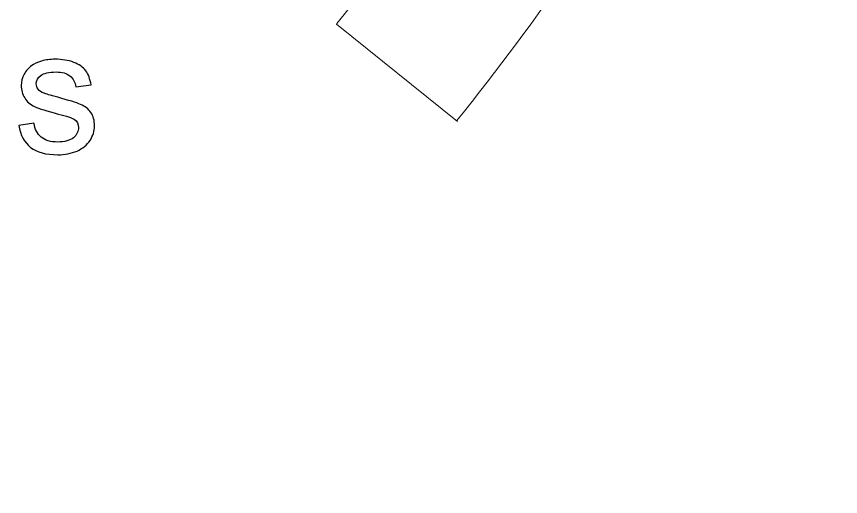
# Model space of a CAD drawing. Header units: centimetres. Extents: x -233 to -82, y 123 to 153.
# Drawn here: x -139.523 to -137.871, y 123.253 to 124.214 of the extents above; entities that cross this region are included whole.
import ezdxf

# ---------------------------------------------------------------- set-up
doc = ezdxf.new("R2010")
doc.units = ezdxf.units.CM
doc.header["$MEASUREMENT"] = 0
doc.layers.add('layer 1', color=7, linetype='Continuous')

msp = doc.modelspace()

# ---------------------------------------------------------------- linework, layer by layer
at = {"layer": 'layer 1', "color": 1, "lineweight": 9}
for points, knots in [([(-144.22902, 137.73307), (-144.22902, 137.73307), (-140.8699, 135.79209), (-140.8699, 135.79209), (-140.8699, 135.79209), (-140.8699, 135.79209), (-138.93104, 132.43297), (-138.93104, 132.43297), (-138.93104, 132.43297), (-138.93104, 132.43297), (-138.93319, 128.55101), (-138.93319, 128.55101), (-138.93319, 128.55101), (-138.93319, 128.55101), (-140.87198, 125.19182), (-140.87198, 125.19182), (-140.87198, 125.19182), (-140.87198, 125.19182), (-144.23329, 123.25299), (-144.23329, 123.25299), (-144.23329, 123.25299), (-144.23329, 123.25299), (-144.67563, 123.25299), (-144.67563, 123.25299), (-144.67563, 123.25299), (-144.67563, 123.25299), (-144.67563, 123.56414), (-144.67563, 123.56414), (-144.67563, 123.56414), (-144.67563, 123.56414), (-144.31584, 123.56414), (-144.31584, 123.56414), (-144.31584, 123.56414), (-144.31584, 123.56414), (-141.10062, 125.41834), (-141.10062, 125.41834), (-141.10062, 125.41834), (-141.10062, 125.41834), (-139.24219, 128.63567), (-139.24219, 128.63567), (-139.24219, 128.63567), (-139.24219, 128.63567), (-139.24219, 132.34831), (-139.24219, 132.34831), (-139.24219, 132.34831), (-139.24219, 132.34831), (-141.09642, 135.56564), (-141.09642, 135.56564), (-141.09642, 135.56564), (-141.09642, 135.56564), (-144.31368, 137.42404), (-144.31368, 137.42404), (-144.31368, 137.42404), (-144.31368, 137.42404), (-145.67685, 137.42404), (-145.67685, 137.42404), (-145.67685, 137.42404), (-145.67685, 137.42404), (-145.67685, 137.73307), (-145.67685, 137.73307), (-145.67685, 137.73307), (-145.67685, 137.73307), (-144.22902, 137.73307), (-144.22902, 137.73307)], [0, 0, 0, 0, 0.0588235, 0.0588235, 0.0588235, 0.0588235, 0.1176471, 0.1176471, 0.1176471, 0.1176471, 0.1764706, 0.1764706, 0.1764706, 0.1764706, 0.2352941, 0.2352941, 0.2352941, 0.2352941, 0.2941176, 0.2941176, 0.2941176, 0.2941176, 0.3529412, 0.3529412, 0.3529412, 0.3529412, 0.4117647, 0.4117647, 0.4117647, 0.4117647, 0.4705882, 0.4705882, 0.4705882, 0.4705882, 0.5294118, 0.5294118, 0.5294118, 0.5294118, 0.5882353, 0.5882353, 0.5882353, 0.5882353, 0.6470588, 0.6470588, 0.6470588, 0.6470588, 0.7058824, 0.7058824, 0.7058824, 0.7058824, 0.7647059, 0.7647059, 0.7647059, 0.7647059, 0.8235294, 0.8235294, 0.8235294, 0.8235294, 0.8823529, 0.8823529, 0.8823529, 0.8823529, 1, 1, 1, 1]), ([(-138.64009, 124.00561), (-138.31201, 124.41084), (-138.05275, 124.8673), (-137.87269, 125.35667), (-137.87269, 125.35667), (-137.87269, 125.35667), (-137.87121, 125.35505), (-137.87121, 125.35505), (-137.87121, 125.35505), (-137.87121, 125.35505), (-138.16193, 125.46099), (-138.16193, 125.46099), (-138.16193, 125.46099), (-138.16193, 125.46099), (-138.16275, 125.46335), (-138.16275, 125.46335), (-138.16275, 125.46335), (-138.33102, 125.0058), (-138.57348, 124.57901), (-138.8803, 124.20013), (-138.8803, 124.20013), (-138.8803, 124.20013), (-138.88125, 124.19858), (-138.88125, 124.19858), (-138.88125, 124.19858), (-138.88125, 124.19858), (-138.63857, 124.00342), (-138.63857, 124.00342)], [0, 0, 0, 0, 0.125, 0.125, 0.125, 0.125, 0.25, 0.25, 0.25, 0.25, 0.375, 0.375, 0.375, 0.375, 0.5, 0.5, 0.5, 0.5, 0.625, 0.625, 0.625, 0.625, 0.75, 0.75, 0.75, 0.75, 1, 1, 1, 1])]:
    msp.add_open_spline(points, degree=3, knots=knots, dxfattribs=at)
at = {"layer": 'layer 1'}
msp.add_open_spline([(-139.51811, 123.99574), (-139.51811, 123.99574), (-139.48751, 124.00054), (-139.48751, 124.00054), (-139.48751, 124.00054), (-139.48581, 123.98824), (-139.48101, 123.97884), (-139.47311, 123.97234), (-139.47311, 123.97234), (-139.46521, 123.96584), (-139.45421, 123.96254), (-139.44011, 123.96254), (-139.44011, 123.96254), (-139.42591, 123.96254), (-139.41531, 123.96544), (-139.40841, 123.97124), (-139.40841, 123.97124), (-139.40151, 123.97704), (-139.39811, 123.98384), (-139.39811, 123.99164), (-139.39811, 123.99164), (-139.39811, 123.99864), (-139.40111, 124.00414), (-139.40721, 124.00814), (-139.40721, 124.00814), (-139.41151, 124.01084), (-139.42201, 124.01434), (-139.43891, 124.01864), (-139.43891, 124.01864), (-139.46161, 124.02434), (-139.47741, 124.02934), (-139.48621, 124.03354), (-139.48621, 124.03354), (-139.49501, 124.03774), (-139.50171, 124.04354), (-139.50621, 124.05094), (-139.50621, 124.05094), (-139.51071, 124.05834), (-139.51301, 124.06654), (-139.51301, 124.07554), (-139.51301, 124.07554), (-139.51301, 124.08364), (-139.51111, 124.09124), (-139.50741, 124.09814), (-139.50741, 124.09814), (-139.50371, 124.10504), (-139.49861, 124.11084), (-139.49211, 124.11544), (-139.49211, 124.11544), (-139.48731, 124.11904), (-139.48071, 124.12204), (-139.47241, 124.12454), (-139.47241, 124.12454), (-139.46411, 124.12704), (-139.45511, 124.12824), (-139.44561, 124.12824), (-139.44561, 124.12824), (-139.43131, 124.12824), (-139.41871, 124.12614), (-139.40781, 124.12204), (-139.40781, 124.12204), (-139.39691, 124.11794), (-139.38891, 124.11234), (-139.38371, 124.10524), (-139.38371, 124.10524), (-139.37861, 124.09814), (-139.37501, 124.08874), (-139.37311, 124.07684), (-139.37311, 124.07684), (-139.37311, 124.07684), (-139.40341, 124.07274), (-139.40341, 124.07274), (-139.40341, 124.07274), (-139.40481, 124.08214), (-139.40881, 124.08954), (-139.41541, 124.09484), (-139.41541, 124.09484), (-139.42201, 124.10014), (-139.43131, 124.10274), (-139.44341, 124.10274), (-139.44341, 124.10274), (-139.45761, 124.10274), (-139.46771, 124.10044), (-139.47381, 124.09574), (-139.47381, 124.09574), (-139.47991, 124.09104), (-139.48301, 124.08544), (-139.48301, 124.07914), (-139.48301, 124.07914), (-139.48301, 124.07504), (-139.48171, 124.07144), (-139.47921, 124.06824), (-139.47921, 124.06824), (-139.47671, 124.06494), (-139.47271, 124.06214), (-139.46731, 124.06004), (-139.46731, 124.06004), (-139.46421, 124.05884), (-139.45511, 124.05614), (-139.43991, 124.05204), (-139.43991, 124.05204), (-139.41801, 124.04614), (-139.40271, 124.04144), (-139.39401, 124.03774), (-139.39401, 124.03774), (-139.38531, 124.03404), (-139.37851, 124.02854), (-139.37361, 124.02144), (-139.37361, 124.02144), (-139.36871, 124.01434), (-139.36621, 124.00544), (-139.36621, 123.99484), (-139.36621, 123.99484), (-139.36621, 123.98454), (-139.36921, 123.97484), (-139.37521, 123.96574), (-139.37521, 123.96574), (-139.38131, 123.95664), (-139.39001, 123.94954), (-139.40131, 123.94454), (-139.40131, 123.94454), (-139.41271, 123.93954), (-139.42561, 123.93704), (-139.43991, 123.93704), (-139.43991, 123.93704), (-139.46371, 123.93704), (-139.48181, 123.94194), (-139.49431, 123.95184), (-139.49431, 123.95184), (-139.50681, 123.96174), (-139.51471, 123.97634), (-139.51811, 123.99574)], degree=3, knots=[0, 0, 0, 0, 0.0294118, 0.0294118, 0.0294118, 0.0294118, 0.0588235, 0.0588235, 0.0588235, 0.0588235, 0.0882353, 0.0882353, 0.0882353, 0.0882353, 0.1176471, 0.1176471, 0.1176471, 0.1176471, 0.1470588, 0.1470588, 0.1470588, 0.1470588, 0.1764706, 0.1764706, 0.1764706, 0.1764706, 0.2058824, 0.2058824, 0.2058824, 0.2058824, 0.2352941, 0.2352941, 0.2352941, 0.2352941, 0.2647059, 0.2647059, 0.2647059, 0.2647059, 0.2941176, 0.2941176, 0.2941176, 0.2941176, 0.3235294, 0.3235294, 0.3235294, 0.3235294, 0.3529412, 0.3529412, 0.3529412, 0.3529412, 0.3823529, 0.3823529, 0.3823529, 0.3823529, 0.4117647, 0.4117647, 0.4117647, 0.4117647, 0.4411765, 0.4411765, 0.4411765, 0.4411765, 0.4705882, 0.4705882, 0.4705882, 0.4705882, 0.5, 0.5, 0.5, 0.5, 0.5294118, 0.5294118, 0.5294118, 0.5294118, 0.5588235, 0.5588235, 0.5588235, 0.5588235, 0.5882353, 0.5882353, 0.5882353, 0.5882353, 0.6176471, 0.6176471, 0.6176471, 0.6176471, 0.6470588, 0.6470588, 0.6470588, 0.6470588, 0.6764706, 0.6764706, 0.6764706, 0.6764706, 0.7058824, 0.7058824, 0.7058824, 0.7058824, 0.7352941, 0.7352941, 0.7352941, 0.7352941, 0.7647059, 0.7647059, 0.7647059, 0.7647059, 0.7941176, 0.7941176, 0.7941176, 0.7941176, 0.8235294, 0.8235294, 0.8235294, 0.8235294, 0.8529412, 0.8529412, 0.8529412, 0.8529412, 0.8823529, 0.8823529, 0.8823529, 0.8823529, 0.9117647, 0.9117647, 0.9117647, 0.9117647, 0.9411765, 0.9411765, 0.9411765, 0.9411765, 1, 1, 1, 1], dxfattribs=at)

doc.saveas('drawing.dxf')
